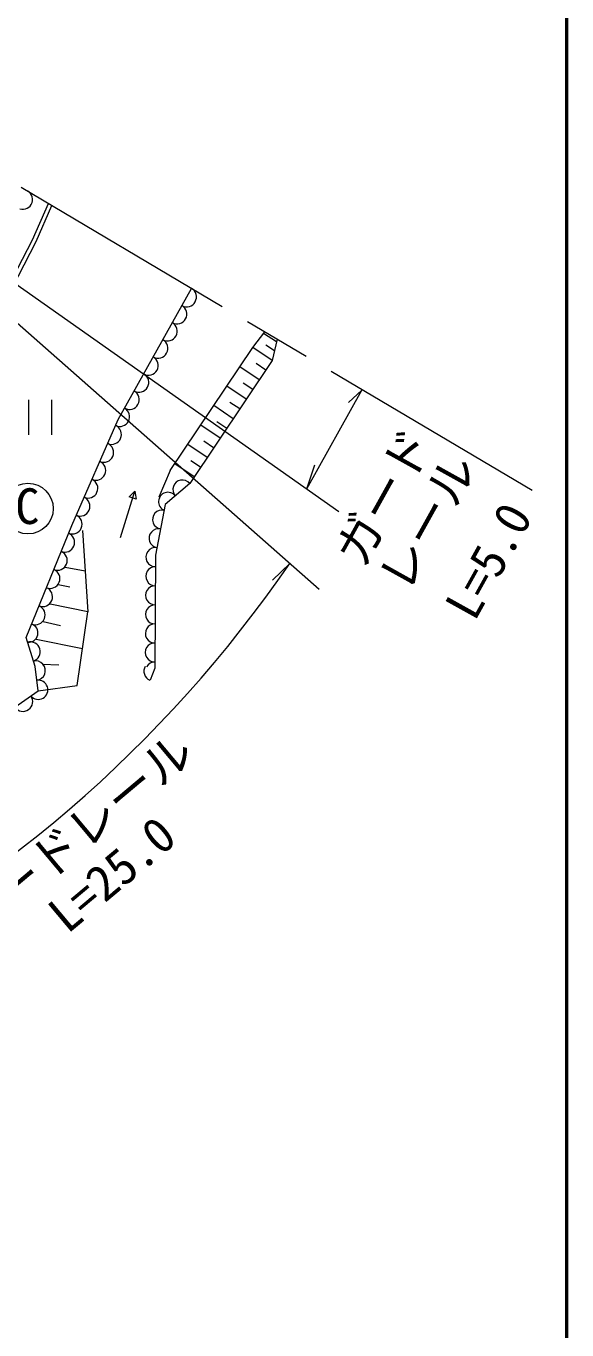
# Model space of a CAD drawing. Units: millimetres, scale not verified. Extents: x 40000 to 680000, y 20000 to 380000.
# Drawn here: x 551236 to 579000, y 251836 to 318747 of the extents above; entities that cross this region are included whole.
import ezdxf
from ezdxf.enums import TextEntityAlignment as Align

# ---------------------------------------------------------------- set-up
doc = ezdxf.new("R2010")
doc.units = ezdxf.units.MM
doc.header["$LTSCALE"] = 1000
doc.linetypes.add('CHAIN', pattern=[18.5, 12, -1.5, 3.5, -1.5])
for name, color, linetype, lineweight in [('M-BGD', 7, 'Continuous', 13), ('M-BMK', 2, 'CHAIN', 13), ('M-STR-HTXT', 7, 'Continuous', 13), ('M-STR-STRC', 7, 'Continuous', 13), ('M-TTL-LINE', 7, 'Continuous', 50)]:
    doc.layers.add(name, color=color, linetype=linetype, lineweight=lineweight)
doc.styles.add('ＭＳ ゴシック', font='')
doc.styles.get('ＭＳ ゴシック').set_extended_font_data('MS Gothic')

msp = doc.modelspace()

# ---------------------------------------------------------------- linework, layer by layer
at = {"layer": 'M-BGD'}
for p, q in [((551566, 307776), (552386, 309635)), ((551747, 307690), (552559, 309532)), ((550046, 304827), (551566, 307776)), ((550224, 304735), (551747, 307690)), ((555970, 298551), (559727, 305282)), ((562877, 302258), (563484, 303054)), ((564087, 302545), (563421, 302975)), ((564117, 302679), (563874, 301589)), ((558641, 295944), (562877, 302258)), ((563874, 301589), (562877, 302258)), ((563985, 302089), (563549, 302368)), ((563874, 301589), (559637, 295275)), ((563205, 300593), (562209, 301262)), ((563539, 301091), (563041, 301425)), ((562537, 299596), (561540, 300265)), ((562871, 300095), (562373, 300429)), ((551354, 299574), (551354, 297774)), ((552554, 297774), (552554, 299574)), ((561868, 298600), (560871, 299268)), ((562202, 299098), (561704, 299432)), ((553577, 293110), (555970, 298551)), ((561534, 298101), (561035, 298436)), ((561199, 297603), (560203, 298272)), ((560531, 296607), (559534, 297275)), ((560865, 297105), (560367, 297439)), ((560196, 296108), (559698, 296443)), ((558641, 295944), (558049, 294579)), ((559862, 295610), (558865, 296279)), ((559637, 295275), (558376, 294191)), ((556077, 292498), (556812, 294887)), ((556522, 294584), (556812, 294887)), ((556881, 294474), (556522, 294584)), ((556812, 294887), (556881, 294474)), ((558376, 294191), (557886, 291597)), ((551244, 287373), (553577, 293110)), ((554126, 292869), (554400, 288693)), ((557886, 291597), (557846, 285788)), ((554263, 290781), (553248, 290956)), ((553486, 289957), (552890, 290080)), ((554400, 288693), (552474, 289085)), ((553851, 284903), (554400, 288693)), ((552995, 287969), (552116, 288179)), ((551695, 285874), (551244, 287373)), ((551749, 287281), (554126, 286798)), ((551861, 284635), (551695, 285874)), ((552912, 285953), (552082, 285986)), ((557846, 285788), (557602, 285177)), ((550492, 283668), (551861, 284635)), ((551861, 284635), (553851, 284903))]:
    msp.add_line(p, q, dxfattribs=at)
for centre, radius, start, end in [((551067, 309845), 503, 251.988, 71.36155), ((559479, 304845), 503, 241.13699, 60.52669), ((558989, 303967), 503, 241.13699, 60.52669), ((558499, 303089), 503, 241.13699, 60.52669), ((558009, 302211), 503, 241.13699, 60.52669), ((557519, 301333), 503, 241.13699, 60.52669), ((557030, 300455), 503, 241.13699, 60.52669), ((556540, 299577), 503, 241.13699, 60.52669), ((556050, 298700), 502, 244.7165, 60.55368), ((555630, 297786), 503, 246.56814, 65.95785), ((555226, 296866), 503, 246.56814, 65.95785), ((554821, 295946), 503, 246.56814, 65.95785), ((554416, 295025), 503, 246.56814, 65.95785), ((559259, 294964), 490, 39.47075, 221.89267), ((554012, 294105), 503, 246.56814, 65.95785), ((558515, 294342), 481, 37.85563, 246.2234), ((558220, 293422), 490, 78.0938, 260.51572), ((553607, 293185), 503, 247.92048, 65.9554), ((553226, 292254), 503, 248.17439, 67.56409), ((558038, 292460), 490, 78.0938, 260.51572), ((552847, 291323), 503, 248.17439, 67.56409), ((557875, 291494), 490, 80.26594, 270.81071), ((552469, 290392), 503, 248.17439, 67.56409), ((557868, 290515), 490, 88.39929, 270.82121), ((552090, 289460), 503, 248.17439, 67.56409), ((557861, 289536), 490, 88.39929, 270.82121), ((551711, 288529), 503, 248.17439, 67.56409), ((557855, 288557), 490, 88.39929, 270.82121), ((551358, 287607), 485, 265.39418, 69.97407), ((557848, 287578), 490, 88.39929, 270.82121), ((551462, 286641), 503, 287.06801, 106.45771), ((557841, 286599), 490, 88.39929, 270.82121), ((551721, 285671), 502, 277.78669, 102.90001), ((557774, 285636), 490, 149.47512, 246.96822), ((557835, 285620), 490, 88.39929, 148.99696), ((551862, 284686), 493, 220.04594, 98.51584), ((551072, 284081), 503, 215.51083, 34.90054)]:
    msp.add_arc(centre, radius, start, end, dxfattribs=at)
at = {"layer": 'M-BMK'}
msp.add_line((577223, 294908), (547762, 312376), dxfattribs=at)
at = {"layer": 'M-STR-HTXT'}
for p, q in [((548260, 305723), (566275, 289851)), ((550366, 305766), (567288, 293844)), ((565653, 294996), (568465, 300056)), ((568465, 300056), (567780, 299422)), ((565653, 294996), (566055, 296236)), ((564774, 291173), (563884, 290311))]:
    msp.add_line(p, q, dxfattribs=at)
msp.add_arc((510629, 328361), 65686, 295.88891, 325.51825, dxfattribs=at)
at = {"layer": 'M-STR-STRC'}
msp.add_circle((551331, 293983), 1300, dxfattribs=at)
at = {"layer": 'M-TTL-LINE'}
msp.add_line((579000, 20000), (579000, 370000), dxfattribs=at)

# ---------------------------------------------------------------- texts
at = {"layer": 'M-STR-HTXT', "style": 'ＭＳ ゴシック'}
for s, rotation, p in [('ガード', 60.945, (569038, 290598)), ('レール', 60.945, (571306, 289312)), ('L=5.0', 60.945, (574739, 287869)), ('ガードレール', 40, (548891, 271186)), ('L=25.0', 40, (553711, 271696))]:
    msp.add_text(s, height=1833, rotation=rotation, dxfattribs=at).set_placement(p, align=Align.BOTTOM_LEFT)
at = {"layer": 'M-STR-STRC', "style": 'ＭＳ ゴシック'}
msp.add_text('C', height=1833, dxfattribs=at).set_placement((550672, 292644), align=Align.BOTTOM_LEFT)

doc.saveas('drawing.dxf')
